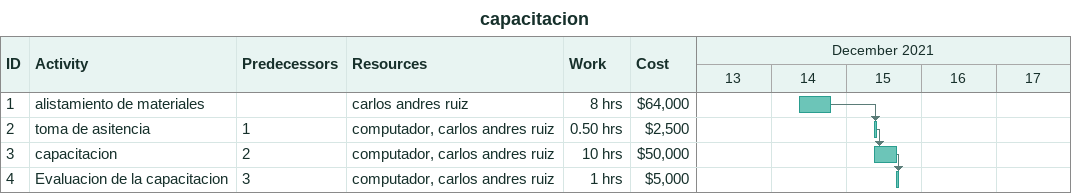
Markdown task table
capacitacion

| ID | Task | Start | Finish | Predecessors | Resources | Work (h) | Cost ($) |
|---|---|---|---|---|---|---|---|
| 1 | alistamiento de materiales | 2021-12-14 | 2021-12-14 |  | carlos andres ruiz | 8 | 64000 |
| 2 | toma de asitencia | 2021-12-15 | 2021-12-15 | 1 | computador, carlos andres ruiz | 0.50 | 2500 |
| 3 | capacitacion | 2021-12-15 | 2021-12-15 | 2 | computador, carlos andres ruiz | 10 | 50000 |
| 4 | Evaluacion de la capacitacion | 2021-12-15 | 2021-12-15 | 3 | computador, carlos andres ruiz | 1 | 5000 |
